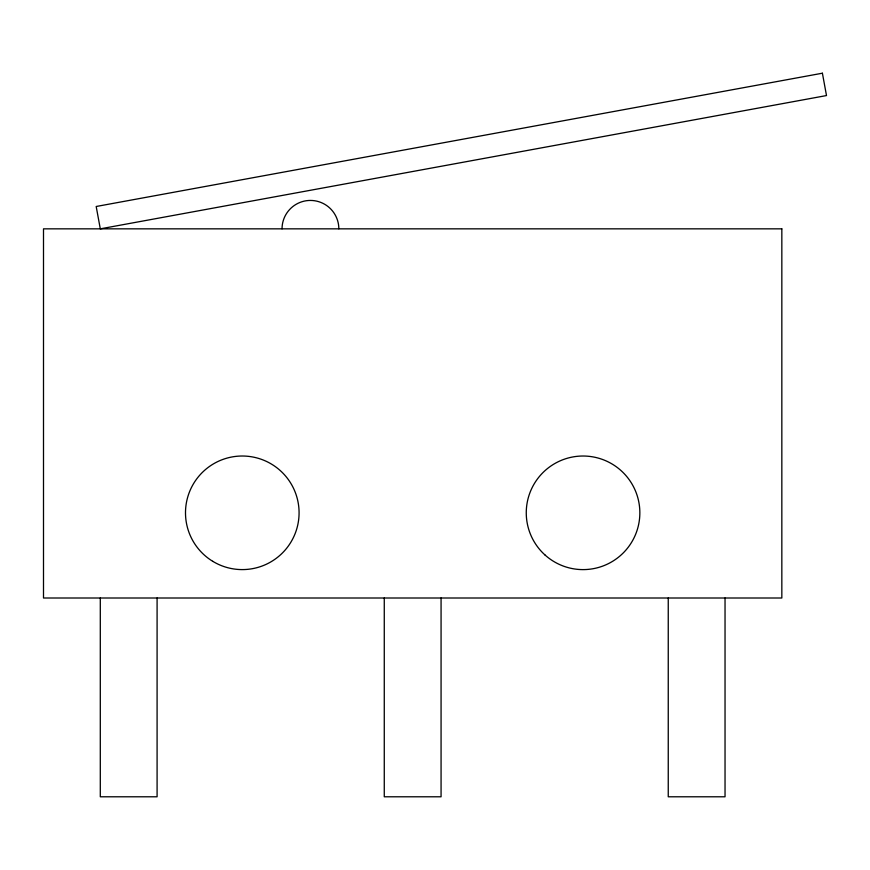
<?xml version="1.0" encoding="UTF-8"?>
<svg xmlns="http://www.w3.org/2000/svg" width="870" height="870" viewBox="0 0 870 870"><rect width="100%" height="100%" fill="white"/><g stroke="black" fill="none" stroke-linecap="round" stroke-linejoin="round"><path stroke-width="1.3" d="M725.036 598.005L725.036 796.789L668.247 796.789L668.247 598.005M441.068 598.005L441.068 796.789L384.268 796.789L384.268 598.005M157.089 598.005L157.089 796.789L100.3 796.789L100.3 598.005M282.043 228.843A28.395 28.395 0 0 1 310.438 200.437A28.395 28.395 0 0 1 338.832 228.843M822.4 73.21L96.189 206.494L100.3 228.843L826.5 95.559L822.4 73.21M781.836 228.843L43.5 228.843L43.5 598.005L781.836 598.005L781.836 228.843M544.979 554.962A56.8 56.8 0 0 0 638.591 524.719A56.8 56.8 0 0 0 565.587 458.773A56.8 56.8 0 0 0 544.979 554.962M212.704 561.291A56.8 56.8 0 0 0 299.062 514.192A56.8 56.8 0 0 0 215.086 462.949A56.8 56.8 0 0 0 212.704 561.291"/></g></svg>
